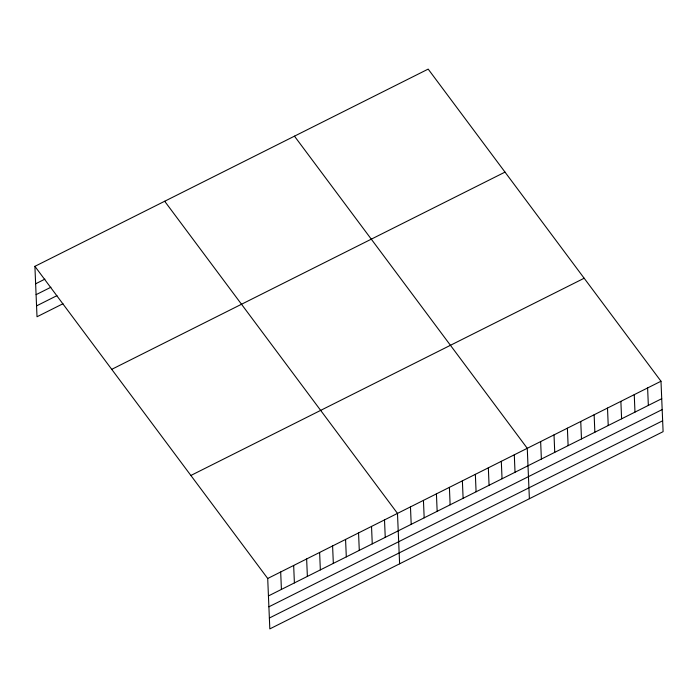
<?xml version="1.0" encoding="UTF-8"?>
<svg xmlns="http://www.w3.org/2000/svg" width="698" height="698" viewBox="0 0 698 698"><rect width="100%" height="100%" fill="white"/><g stroke="black" fill="none" stroke-linecap="round" stroke-linejoin="round"><path stroke-width="1.05" d="M34.9 266.339L428.179 69.102L660.989 381.239L663.1 431.661L269.821 628.898L267.709 578.485L34.9 266.339L37.011 316.761L62.968 303.743M35.633 283.789L44.899 279.139M36.087 294.669L50.919 287.227M36.558 305.881L56.948 295.647M111.724 369.347L505.003 172.109M190.877 475.469L584.165 278.232M267.709 578.485L660.989 381.239M268.433 595.935L661.721 398.698M268.896 606.815L662.175 409.578M269.367 618.027L662.646 420.781M294.469 136.162L527.269 448.308L529.381 498.721M164.684 201.251L397.485 513.396L399.605 563.81M647.613 387.948L648.346 405.407M634.246 394.658L634.979 412.108M620.871 401.359L621.604 418.817M607.504 408.068L608.228 425.518M594.129 414.769L594.862 432.228M580.753 421.479L581.486 438.937M567.387 428.188L568.12 445.638M554.011 434.889L554.744 452.348M540.645 441.598L541.378 459.048M514.295 454.817L515.028 472.267M501.312 461.326L502.045 478.776M488.338 467.835L489.071 485.285M475.355 474.343L476.088 491.793M462.381 480.852L463.114 498.302M449.399 487.361L450.131 504.811M436.425 493.87L437.157 511.32M423.442 500.379L424.175 517.829M410.468 506.888L411.201 524.338M384.511 519.905L385.244 537.355M371.528 526.414L372.261 543.864M358.554 532.923L359.287 550.373M345.571 539.432L346.304 556.882M332.597 545.941L333.33 563.391M319.623 552.45L320.347 569.9M306.64 558.958L307.373 576.408M293.666 565.467L294.39 582.917M280.683 571.976L281.416 589.426"/></g></svg>
